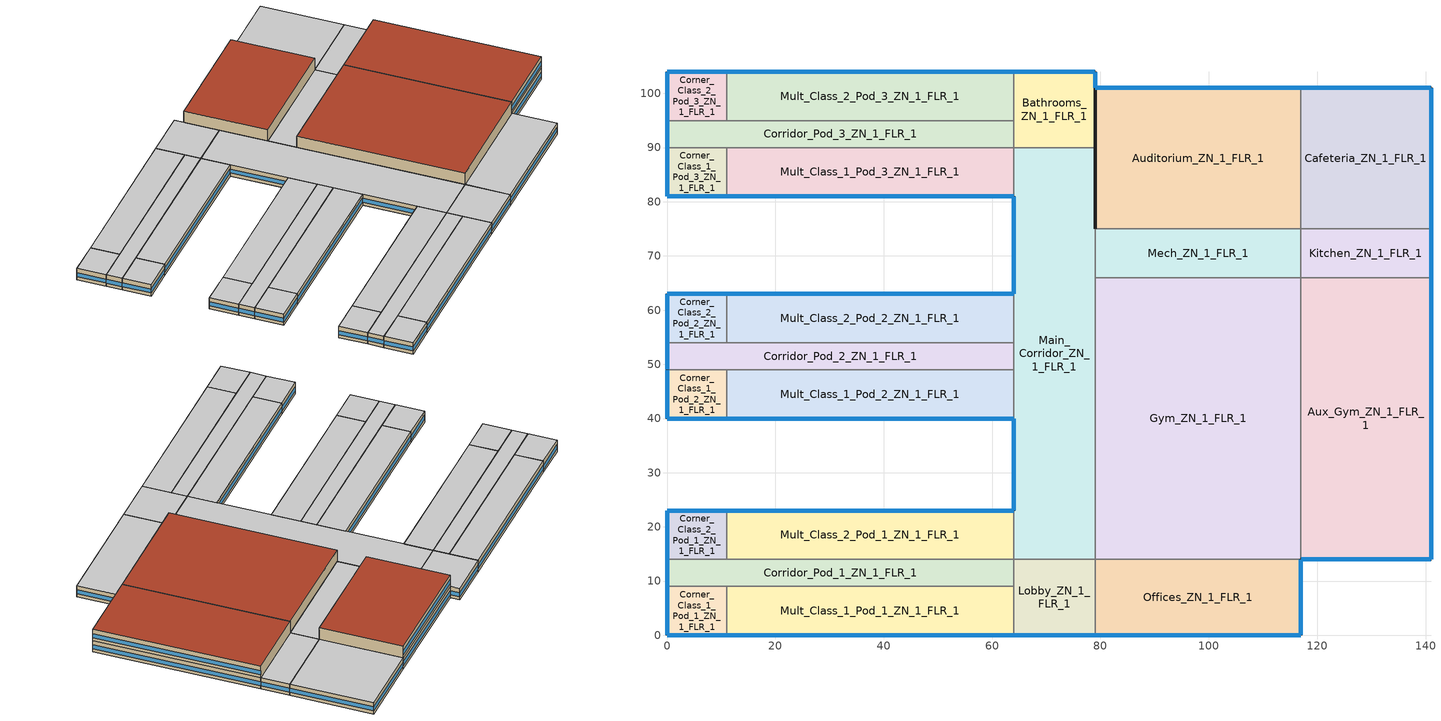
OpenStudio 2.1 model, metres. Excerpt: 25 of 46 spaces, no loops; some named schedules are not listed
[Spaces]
Mult_Class_2_Pod_3_ZN_1_FLR_1
 floor ground (Typical Insulated Carpeted 6in Slab Floor): 64,104 64,95 11,95 11,104 z0
 wall outside (Typical Insulated Steel Framed Exterior Wall R-11.9): 64,104 11,104 z0:4
 wall to Corner_Class_2_Pod_3_ZN_1_FLR_1: 11,104 11,95 z0:4
 wall to Corridor_Pod_3_ZN_1_FLR_1: 11,95 64,95 z0:4
 wall to Bathrooms_ZN_1_FLR_1: 64,95 64,104 z0:4
 window: 63.95,104 11.05,104 z1.1:2.5
 ceiling to Mult_Class_2_Pod_3_ZN_1_FLR_2: 64,95 64,104 11,104 11,95 z4
Mult_Class_2_Pod_2_ZN_1_FLR_1
 floor ground (Typical Insulated Carpeted 6in Slab Floor): 64,63 64,54 11,54 11,63 z0
 wall outside (Typical Insulated Steel Framed Exterior Wall R-11.9): 64,63 11,63 z0:4
 wall to Corridor_Pod_2_ZN_1_FLR_1: 11,54 64,54 z0:4
 wall to Main_Corridor_ZN_1_FLR_1: 64,54 64,63 z0:4
 wall to Corner_Class_2_Pod_2_ZN_1_FLR_1: 11,63 11,54 z0:4
 window: 63.95,63 11.05,63 z1.1:2.5
 ceiling to Mult_Class_2_Pod_2_ZN_1_FLR_2: 64,54 64,63 11,63 11,54 z4
Aux_Gym_ZN_1_FLR_1
 floor ground (Typical Insulated Carpeted 6in Slab Floor): 141,66 141,14 117,14 117,66 z0
 wall outside (Typical Insulated Steel Framed Exterior Wall R-11.9): 117,14 141,14 141,66 z0:4; 117,14 141,14 141,66 z4:8
 wall to LIBRARY_MEDIA_CENTER_ZN_1_FLR_2: 141,66 117,66 z4:8
 wall to Kitchen_ZN_1_FLR_1: 141,66 117,66 z0:4
 wall to Gym_ZN_1_FLR_1: 117,66 117,14 z0:4; 117,66 117,14 z4:8
 window: 117.05,14 140.95,14 z1.1:2.51; 117.05,14 140.95,14 z5.1:6.51; 141,14.05 141,65.95 z5.1:6.5; 141,14.05 141,65.95 z1.1:2.5
 roof outside (Typical IEAD Roof - Highly Reflective R-25.64): 141,14 141,66 117,66 117,14 z8
Gym_ZN_1_FLR_1
 floor ground (Typical Insulated Carpeted 6in Slab Floor): 117,66 117,14 79,14 79,66 z0
 wall to Mech_ZN_1_FLR_1: 117,66 79,66 z0:4
 wall to Mech_ZN_1_FLR_2: 117,66 79,66 z4:8
 wall to Main_Corridor_ZN_1_FLR_2: 79,66 79,14 z4:8
 wall to Offices_ZN_1_FLR_2: 79,14 117,14 z4:8
 wall to Main_Corridor_ZN_1_FLR_1: 79,66 79,14 z0:4
 wall to Offices_ZN_1_FLR_1: 79,14 117,14 z0:4
 roof outside (Typical IEAD Roof - Highly Reflective R-25.64): 117,14 117,66 79,66 79,14 z8
Mult_Class_2_Pod_1_ZN_1_FLR_1
 floor ground (Typical Insulated Carpeted 6in Slab Floor): 64,23 64,14 11,14 11,23 z0
 wall outside (Typical Insulated Steel Framed Exterior Wall R-11.9): 64,23 11,23 z0:4
 wall to Main_Corridor_ZN_1_FLR_1: 64,14 64,23 z0:4
 wall to Corridor_Pod_1_ZN_1_FLR_1: 11,14 64,14 z0:4
 wall to Corner_Class_2_Pod_1_ZN_1_FLR_1: 11,23 11,14 z0:4
 window: 63.95,23 11.05,23 z1.1:2.5
 ceiling to Mult_Class_2_Pod_1_ZN_1_FLR_2: 64,14 64,23 11,23 11,14 z4
Mech_ZN_1_FLR_1
 floor ground (Typical Insulated Carpeted 6in Slab Floor): 117,75 117,66 79,66 79,75 z0
 wall to Main_Corridor_ZN_1_FLR_1: 79,75 79,66 z0:4
 wall to Auditorium_ZN_1_FLR_1: 117,75 79,75 z0:4
 wall to Kitchen_ZN_1_FLR_1: 117,66 117,75 z0:4
 ceiling to Mech_ZN_1_FLR_2: 117,66 117,75 79,75 79,66 z4
Lobby_ZN_1_FLR_1
 floor ground (Typical Insulated Carpeted 6in Slab Floor): 79,14 79,0 64,0 64,14 z0
 wall outside (Typical Insulated Steel Framed Exterior Wall R-11.9): 64,0 79,0 z0:4
 wall to Corridor_Pod_1_ZN_1_FLR_1: 64,14 64,9 z0:4
 wall to Offices_ZN_1_FLR_1: 79,0 79,14 z0:4
 wall to Main_Corridor_ZN_1_FLR_1: 79,14 64,14 z0:4
 wall to Mult_Class_1_Pod_1_ZN_1_FLR_1: 64,9 64,0 z0:4
 window: 64.05,0 78.95,0 z1.1:2.51
 ceiling to Lobby_ZN_1_FLR_2: 79,0 79,14 64,14 64,0 z4
Auditorium_ZN_1_FLR_1
 floor ground (Typical Insulated Carpeted 6in Slab Floor): 117,101 117,75 79,75 79,101 z0
 wall outside (Typical Insulated Steel Framed Exterior Wall R-11.9): 117,101 79,101 79,75 z4:8; 117,101 79,101 79,75 z0:4
 wall to LIBRARY_MEDIA_CENTER_ZN_1_FLR_2: 117,75 117,101 z4:8
 wall to Cafeteria_ZN_1_FLR_1: 117,75 117,101 z0:4
 wall to Mech_ZN_1_FLR_2: 79,75 117,75 z4:8
 window: 116.95,101 79.05,101 z5.1:6.5; 116.95,101 79.05,101 z1.1:2.5
 roof outside (Typical IEAD Roof - Highly Reflective R-25.64): 117,75 117,101 79,101 79,75 z8
Cafeteria_ZN_1_FLR_1
 floor ground (Typical Insulated Carpeted 6in Slab Floor): 141,101 141,75 117,75 117,101 z0
 wall outside (Typical Insulated Steel Framed Exterior Wall R-11.9): 141,75 141,101 117,101 z0:4
 wall to Kitchen_ZN_1_FLR_1: 117,75 141,75 z0:4
 window: 141,75.05 141,100.95 / 140.95,101 117.05,101 z1.1:2.51
 ceiling to LIBRARY_MEDIA_CENTER_ZN_1_FLR_2: 141,75 141,101 117,101 117,75 z4
Corner_Class_1_Pod_2_ZN_1_FLR_1
 floor ground (Typical Insulated Carpeted 6in Slab Floor): 11,49 11,40 0,40 0,49 z0
 wall outside (Typical Insulated Steel Framed Exterior Wall R-11.9): 0,49 0,40 11,40 z0:4
 wall to Corridor_Pod_2_ZN_1_FLR_1: 11,49 0,49 z0:4
 wall to Mult_Class_1_Pod_2_ZN_1_FLR_1: 11,40 11,49 z0:4
 window: 0.05,40 10.95,40 z1.1:2.51; 0,48.95 0,40.05 z1.1:2.52
 ceiling to Corner_Class_1_Pod_2_ZN_1_FLR_2: 11,40 11,49 0,49 0,40 z4
Corridor_Pod_1_ZN_1_FLR_1
 floor ground (Typical Insulated Carpeted 6in Slab Floor): 64,14 64,9 0,9 0,14 z0
 wall outside (Typical Insulated Steel Framed Exterior Wall R-11.9): 0,14 0,9 z0:4
 wall to Corner_Class_2_Pod_1_ZN_1_FLR_1: 11,14 0,14 z0:4
 wall to Mult_Class_1_Pod_1_ZN_1_FLR_1: 11,9 64,9 z0:4
 wall to Corner_Class_1_Pod_1_ZN_1_FLR_1: 0,9 11,9 z0:4
 window: 0,13.95 0,9.05 z1.1:2.53
 ceiling to Corridor_Pod_1_ZN_1_FLR_2: 64,9 64,14 0,14 0,9 z4
Mult_Class_1_Pod_2_ZN_1_FLR_1
 floor ground (Typical Insulated Carpeted 6in Slab Floor): 64,49 64,40 11,40 11,49 z0
 wall outside (Typical Insulated Steel Framed Exterior Wall R-11.9): 11,40 64,40 z0:4
 wall to Main_Corridor_ZN_1_FLR_1: 64,40 64,49 z0:4
 wall to Corridor_Pod_2_ZN_1_FLR_1: 64,49 11,49 z0:4
 window: 11.05,40 63.95,40 z1.1:2.5
 ceiling to Mult_Class_1_Pod_2_ZN_1_FLR_2: 64,40 64,49 11,49 11,40 z4
Mult_Class_1_Pod_3_ZN_1_FLR_1
 floor ground (Typical Insulated Carpeted 6in Slab Floor): 64,90 64,81 11,81 11,90 z0
 wall outside (Typical Insulated Steel Framed Exterior Wall R-11.9): 11,81 64,81 z0:4
 wall to Corner_Class_1_Pod_3_ZN_1_FLR_1: 11,90 11,81 z0:4
 wall to Corridor_Pod_3_ZN_1_FLR_1: 64,90 11,90 z0:4
 wall to Main_Corridor_ZN_1_FLR_1: 64,81 64,90 z0:4
 window: 11.05,81 63.95,81 z1.1:2.5
 ceiling to Mult_Class_1_Pod_3_ZN_1_FLR_2: 64,81 64,90 11,90 11,81 z4
Corridor_Pod_2_ZN_1_FLR_1
 floor ground (Typical Insulated Carpeted 6in Slab Floor): 64,54 64,49 0,49 0,54 z0
 wall outside (Typical Insulated Steel Framed Exterior Wall R-11.9): 0,54 0,49 z0:4
 wall to Corner_Class_2_Pod_2_ZN_1_FLR_1: 11,54 0,54 z0:4
 wall to Main_Corridor_ZN_1_FLR_1: 64,49 64,54 z0:4
 window: 0,53.95 0,49.05 z1.1:2.53
 ceiling to Corridor_Pod_2_ZN_1_FLR_2: 64,49 64,54 0,54 0,49 z4
Bathrooms_ZN_1_FLR_1
 floor ground (Typical Insulated Carpeted 6in Slab Floor): 79,104 79,90 64,90 64,104 z0
 wall outside (Typical Insulated Steel Framed Exterior Wall R-11.9): 79,90 79,101 79,104 64,104 z0:4
 wall to Main_Corridor_ZN_1_FLR_1: 64,90 79,90 z0:4
 wall to Corridor_Pod_3_ZN_1_FLR_1: 64,95 64,90 z0:4
 window: 79,101.05 79,103.95 z1.1:2.55; 78.95,104 64.05,104 z1.1:2.51
 ceiling to Bathrooms_ZN_1_FLR_2: 79,90 79,104 64,104 64,90 z4
Main_Corridor_ZN_1_FLR_1
 floor ground (Typical Insulated Carpeted 6in Slab Floor): 79,90 79,14 64,14 64,90 z0
 wall outside (Typical Insulated Steel Framed Exterior Wall R-11.9): 64,40 64,23 / 64,81 64,63 / 79,75 79,90 z0:4
 window: 64,39.95 64,23.05 / 64,80.95 64,63.05 z1.1:2.51
 ceiling to Main_Corridor_ZN_1_FLR_2: 79,14 79,90 64,90 64,14 z4
Corner_Class_1_Pod_3_ZN_1_FLR_1
 floor ground (Typical Insulated Carpeted 6in Slab Floor): 11,90 11,81 0,81 0,90 z0
 wall outside (Typical Insulated Steel Framed Exterior Wall R-11.9): 0,90 0,81 11,81 z0:4
 wall to Corridor_Pod_3_ZN_1_FLR_1: 11,90 0,90 z0:4
 window: 0,89.95 0,81.05 z1.1:2.52; 0.05,81 10.95,81 z1.1:2.51
 ceiling to Corner_Class_1_Pod_3_ZN_1_FLR_2: 11,81 11,90 0,90 0,81 z4
Offices_ZN_1_FLR_1
 floor ground (Typical Insulated Carpeted 6in Slab Floor): 117,14 117,0 79,0 79,14 z0
 wall outside (Typical Insulated Steel Framed Exterior Wall R-11.9): 79,0 117,0 117,14 z0:4
 window: 79.05,0 116.95,0 z1.1:2.5; 117,0.05 117,13.95 z1.1:2.51
 ceiling to Offices_ZN_1_FLR_2: 117,0 117,14 79,14 79,0 z4
Corner_Class_2_Pod_1_ZN_1_FLR_1
 floor ground (Typical Insulated Carpeted 6in Slab Floor): 11,23 11,14 0,14 0,23 z0
 wall outside (Typical Insulated Steel Framed Exterior Wall R-11.9): 11,23 0,23 0,14 z0:4
 window: 10.95,23 0.05,23 z1.1:2.51; 0,22.95 0,14.05 z1.1:2.52
 ceiling to Corner_Class_2_Pod_1_ZN_1_FLR_2: 11,14 11,23 0,23 0,14 z4
Corner_Class_1_Pod_1_ZN_1_FLR_1
 floor ground (Typical Insulated Carpeted 6in Slab Floor): 11,9 11,0 0,0 0,9 z0
 wall outside (Typical Insulated Steel Framed Exterior Wall R-11.9): 0,9 0,0 11,0 z0:4
 wall to Mult_Class_1_Pod_1_ZN_1_FLR_1: 11,0 11,9 z0:4
 window: 0.05,0 10.95,0 z1.1:2.51; 0,8.95 0,0.05 z1.1:2.52
 ceiling to Corner_Class_1_Pod_1_ZN_1_FLR_2: 11,0 11,9 0,9 0,0 z4
Corridor_Pod_3_ZN_1_FLR_1
 floor ground (Typical Insulated Carpeted 6in Slab Floor): 64,95 64,90 0,90 0,95 z0
 wall outside (Typical Insulated Steel Framed Exterior Wall R-11.9): 0,95 0,90 z0:4
 wall to Corner_Class_2_Pod_3_ZN_1_FLR_1: 11,95 0,95 z0:4
 window: 0,94.95 0,90.05 z1.1:2.53
 ceiling to Corridor_Pod_3_ZN_1_FLR_2: 64,90 64,95 0,95 0,90 z4
Corner_Class_2_Pod_2_ZN_1_FLR_1
 floor ground (Typical Insulated Carpeted 6in Slab Floor): 11,63 11,54 0,54 0,63 z0
 wall outside (Typical Insulated Steel Framed Exterior Wall R-11.9): 11,63 0,63 0,54 z0:4
 window: 0,62.95 0,54.05 z1.1:2.52; 10.95,63 0.05,63 z1.1:2.51
 ceiling to Corner_Class_2_Pod_2_ZN_1_FLR_2: 11,54 11,63 0,63 0,54 z4
Corner_Class_2_Pod_3_ZN_1_FLR_1
 floor ground (Typical Insulated Carpeted 6in Slab Floor): 11,104 11,95 0,95 0,104 z0
 wall outside (Typical Insulated Steel Framed Exterior Wall R-11.9): 11,104 0,104 0,95 z0:4
 window: 0,103.95 0,95.05 z1.1:2.52; 10.95,104 0.05,104 z1.1:2.51
 ceiling to Corner_Class_2_Pod_3_ZN_1_FLR_2: 11,95 11,104 0,104 0,95 z4
Kitchen_ZN_1_FLR_1
 floor ground (Typical Insulated Carpeted 6in Slab Floor): 141,75 141,66 117,66 117,75 z0
 wall outside (Typical Insulated Steel Framed Exterior Wall R-11.9): 141,66 141,75 z0:4
 window: 141,66.05 141,74.95 z1.1:2.52
 ceiling to LIBRARY_MEDIA_CENTER_ZN_1_FLR_2: 141,66 141,75 117,75 117,66 z4
Mult_Class_1_Pod_1_ZN_1_FLR_1
 floor ground (Typical Insulated Carpeted 6in Slab Floor): 64,9 64,0 11,0 11,9 z0
 wall outside (Typical Insulated Steel Framed Exterior Wall R-11.9): 11,0 64,0 z0:4
 window: 11.05,0 63.95,0 z1.1:2.5
 ceiling to Mult_Class_1_Pod_1_ZN_1_FLR_2: 64,0 64,9 11,9 11,0 z4
[Site]
Houston Bush Intercontinental_TX_USA: Latitude {deg}=30; Longitude {deg}=-95.37; Time Zone {hr}=-6; Elevation {m}=29; Terrain=City
[Building]
90.1-2013-SecondarySchool-ASHRAE 169-2006-2A PRM baseline created: 2017-04-13 08:59:00 -0600: North Axis {deg}=0; Default Construction Set=DOE Ref Pre-1980 - SecSchl - ASHRAE 169-2006-2A
[Site:GroundTemperature:BuildingSurface]
20.541, 20.346, 20.801, 22.127, 22.752, 22.868, 22.937, 22.96, 22.981, 22.822, 21.631, 20.645
[Site:WaterMainsTemperature]
Calculation Method=Correlation; Annual Average Outdoor Air Temperature {C}=20.3167; Maximum Difference In Monthly Average Outdoor Air Temperatures {deltaC}=17.8
[SizingPeriod:DesignDay] Barometric Pressure {Pa}=100977; Sky Clearness=0; Rain Indicator=0; Snow Indicator=0; Day of Month=21; Daylight Saving Time Indicator=0; Humidity Indicating Type=Wetbulb; Dry-Bulb Temperature Range Modifier Type=DefaultMultipliers
Name | Maximum Dry-Bulb Temperature {C} | Daily Dry-Bulb Temperature Range {deltaC} | Humidity Indicating Conditions at Maximum Dry-Bulb | Wind Speed {m/s} | Wind Direction {deg} | Month | Day Type | Solar Model Indicator | ASHRAE Taub | ASHRAE Taud
Houston Bush Intercontinental Ann Clg .4% Condns DB=>MWB | 36 | 10.1 | 24.8 | 3.5 | 170 | 7 | SummerDesignDay | ASHRAETau | 0.499 | 1.97
Houston Bush Intercontinental Ann Htg 99.6% Condns DB | -1.6 | 0 | -1.6 | 2.8 | 0 | 1 | WinterDesignDay | ASHRAEClearSky
[Material:NoMass] Thermal Absorptance=0.9; Solar Absorptance=0.7
Name | Roughness | Thermal Resistance {m2-K/W} | Visible Absorptance
CP02 CARPET PAD | VeryRough | 0.21648 | 0.8
Typical Insulation R-2.17 | Smooth | 0.381975 | 0.7
Typical Carpet Pad | Smooth | 0.21648 | 0.8
Typical Insulation R-8.88 | Smooth | 1.56434 | 0.7
Typical Insulation R-9.73 | Smooth | 1.71283 | 0.7
Typical Insulation R-24.52 | Smooth | 4.31889 | 0.7
[Material]
Name | Roughness | Thickness {m} | Conductivity {W/m-K} | Density {kg/m3} | Specific Heat {J/kg-K} | Thermal Absorptance | Solar Absorptance | Visible Absorptance
100mm Normalweight concrete floor | MediumSmooth | 0.1016 | 2.31 | 2322 | 832
G01 13mm gypsum board | Smooth | 0.0127 | 0.16 | 800 | 1090 | 0.9 | 0.7 | 0.5
4 in. Normalweight Concrete Floor | MediumRough | 0.1016 | 2.31 | 2322 | 832 | 0.9 | 0.7 | 0.7
25mm Stucco | Smooth | 0.0254 | 0.72 | 1856 | 840 | 0.9 | 0.7 | 0.7
5/8 in. Gypsum Board | MediumSmooth | 0.0159 | 0.16 | 800 | 1090 | 0.9 | 0.7 | 0.7
Roof Membrane | VeryRough | 0.0095 | 0.16 | 1121.29 | 1460 | 0.9 | 0.77 | 0.7
Metal Roof Surface; F08 Metal surface | Smooth | 0.0008 | 45.28 | 7824 | 500 | 0.9 | 0.7 | 0.7
HW CONCRETE | Rough | 0.1016 | 1.31125 | 2240 | 837.36 | 0.9 | 0.7 | 0.7
8 in. Concrete Block Basement Wall | MediumRough | 0.2032 | 1.326 | 1842 | 912 | 0.9 | 0.7 | 0.7
G05 25mm wood | MediumSmooth | 0.0254 | 0.15 | 608 | 1630 | 0.9 | 0.5 | 0.5
Std Wood 6inch | MediumSmooth | 0.15 | 0.12 | 540 | 1210 | 0.9 | 0.7 | 0.7
6 in. Normalweight Concrete Floor | MediumRough | 0.1524 | 2.31 | 2322 | 832 | 0.9 | 0.7 | 0.7
Roof Membrane - Highly Reflective | VeryRough | 0.0095 | 0.16 | 1121.29 | 1460 | 0.75 | 0.45 | 0.7
[Construction]
Typical Insulated Exterior Mass Floor: 4 in. Normalweight Concrete Floor, Typical Carpet Pad
Typical Insulated Steel Framed Exterior Wall R-4.35: 25mm Stucco, 5/8 in. Gypsum Board, Typical Insulation R-2.17, 5/8 in. Gypsum Board
Typical IEAD Roof R-10.0: Roof Membrane, Typical Insulation R-8.88, Metal Roof Surface
Typical Interior Floor: 100mm Normalweight concrete floor, CP02 CARPET PAD
Typical Interior Wall: G01 13mm gypsum board, G01 13mm gypsum board
Typical Interior Ceiling: CP02 CARPET PAD, 100mm Normalweight concrete floor
ext-slab-mass: HW CONCRETE, CP02 CARPET PAD
Typical Insulated Basement Mass Wall: 8 in. Concrete Block Basement Wall
U 1.22 SHGC 0.54 Simple Glazing Window: U 1.22 SHGC 0.54 Simple Glazing
Typical Insulated Metal Door: F08 Metal surface, Typical Insulation R-9.73
Typical Overhead Door: Typical Insulation R-9.73
Typical Interior Window: Clear 3mm
Typical Interior Door; Typical Interior Partition: G05 25mm wood
InteriorFurnishings: Std Wood 6inch
Typical Insulated Carpeted 6in Slab Floor: 6 in. Normalweight Concrete Floor, Typical Carpet Pad
Typical Insulated Steel Framed Exterior Wall R-11.9: 25mm Stucco, 5/8 in. Gypsum Board, Typical Insulation R-9.73, 5/8 in. Gypsum Board
Typical IEAD Roof - Highly Reflective R-25.64: Roof Membrane - Highly Reflective, Typical Insulation R-24.52, Metal Roof Surface
[DefaultConstructionSet]
DOE Ref Pre-1980 - SecSchl - ASHRAE 169-2006-2A: Default Exterior Surface Constructions=Default Surface Constructions 1; Default Interior Surface Constructions=Default Surface Constructions 2; Default Ground Contact Surface Constructions=Default Surface Constructions 3; Default Exterior SubSurface Constructions=Default Sub Surface Constructions 1; Default Interior SubSurface Constructions=Default Sub Surface Constructions 2; Interior Partition Construction=Typical Interior Partition
[DefaultSurfaceConstructions]
Name | Floor Construction | Wall Construction | Roof Ceiling Construction
Default Surface Constructions 1 | Typical Insulated Exterior Mass Floor | Typical Insulated Steel Framed Exterior Wall R-4.35 | Typical IEAD Roof R-10.0
Default Surface Constructions 2 | Typical Interior Floor | Typical Interior Wall | Typical Interior Ceiling
Default Surface Constructions 3 | ext-slab-mass | Typical Insulated Basement Mass Wall
[DefaultSubSurfaceConstructions]
Name | Fixed Window Construction | Operable Window Construction | Door Construction | Overhead Door Construction | Tubular Daylight Dome Construction | Tubular Daylight Diffuser Construction
Default Sub Surface Constructions 1 | U 1.22 SHGC 0.54 Simple Glazing Window | U 1.22 SHGC 0.54 Simple Glazing Window | Typical Insulated Metal Door | Typical Overhead Door | Typical Interior Window | Typical Interior Window
Default Sub Surface Constructions 2 | Typical Interior Window | Typical Interior Window | Typical Interior Door
[WindowMaterial:SimpleGlazingSystem]
U 1.22 SHGC 0.54 Simple Glazing: U-Factor {W/m2-K}=6.92748; Solar Heat Gain Coefficient=0.54; Visible Transmittance=0.38
[WindowMaterial:Glazing]
Clear 3mm: Optical Data Type=SpectralAverage; Thickness {m}=0.003; Solar Transmittance at Normal Incidence=0.837; Front Side Solar Reflectance at Normal Incidence=0.075; Back Side Solar Reflectance at Normal Incidence=0.075; Visible Transmittance at Normal Incidence=0.898; Front Side Visible Reflectance at Normal Incidence=0.081; Back Side Visible Reflectance at Normal Incidence=0.081; Infrared Transmittance at Normal Incidence=0; Front Side Infrared Hemispherical Emissivity=0.84; Back Side Infrared Hemispherical Emissivity=0.84; Conductivity {W/m-K}=0.9; Dirt Correction Factor for Solar and Visible Transmittance=1; Solar Diffusing=No
[Space] Building Story=Building Story 1; Part of Total Floor Area=Yes
Name | Space Type | Thermal Zone
Mult_Class_2_Pod_3_ZN_1_FLR_1 | DOE Ref Pre-1980 - SecSchl - Classroom | Mult_Class_2_Pod_3_ZN_1_FLR_1 ZN
Mult_Class_2_Pod_2_ZN_1_FLR_1 | DOE Ref Pre-1980 - SecSchl - Classroom | Mult_Class_2_Pod_2_ZN_1_FLR_1 ZN
Aux_Gym_ZN_1_FLR_1 | DOE Ref Pre-1980 - SecSchl - Gym | Aux_Gym_ZN_1_FLR_1 ZN
Kitchen_ZN_1_FLR_1 | DOE Ref Pre-1980 - SecSchl - Kitchen | Kitchen_ZN_1_FLR_1 ZN
Gym_ZN_1_FLR_1 | DOE Ref Pre-1980 - SecSchl - Gym | Gym_ZN_1_FLR_1 ZN
Mult_Class_2_Pod_1_ZN_1_FLR_1 | DOE Ref Pre-1980 - SecSchl - Classroom | Mult_Class_2_Pod_1_ZN_1_FLR_1 ZN
Mech_ZN_1_FLR_1 | DOE Ref Pre-1980 - SecSchl - Mechanical | Mech_ZN_1_FLR_1 ZN
Lobby_ZN_1_FLR_1 | DOE Ref Pre-1980 - SecSchl - Lobby | Lobby_ZN_1_FLR_1 ZN
Auditorium_ZN_1_FLR_1 | DOE Ref Pre-1980 - SecSchl - Auditorium | Auditorium_ZN_1_FLR_1 ZN
Cafeteria_ZN_1_FLR_1 | DOE Ref Pre-1980 - SecSchl - Cafeteria | Cafeteria_ZN_1_FLR_1 ZN
Corner_Class_1_Pod_2_ZN_1_FLR_1 | DOE Ref Pre-1980 - SecSchl - Classroom | Corner_Class_1_Pod_2_ZN_1_FLR_1 ZN
Bathrooms_ZN_1_FLR_1 | DOE Ref Pre-1980 - SecSchl - Restroom | Bathrooms_ZN_1_FLR_1 ZN
Mult_Class_1_Pod_2_ZN_1_FLR_1 | DOE Ref Pre-1980 - SecSchl - Classroom | Mult_Class_1_Pod_2_ZN_1_FLR_1 ZN
Corridor_Pod_1_ZN_1_FLR_1 | DOE Ref Pre-1980 - SecSchl - Corridor | Corridor_Pod_1_ZN_1_FLR_1 ZN
Mult_Class_1_Pod_3_ZN_1_FLR_1 | DOE Ref Pre-1980 - SecSchl - Classroom | Mult_Class_1_Pod_3_ZN_1_FLR_1 ZN
Offices_ZN_1_FLR_1 | DOE Ref Pre-1980 - SecSchl - Office | Offices_ZN_1_FLR_1 ZN
Corridor_Pod_2_ZN_1_FLR_1 | DOE Ref Pre-1980 - SecSchl - Corridor | Corridor_Pod_2_ZN_1_FLR_1 ZN
Main_Corridor_ZN_1_FLR_1 | DOE Ref Pre-1980 - SecSchl - Corridor | Main_Corridor_ZN_1_FLR_1 ZN
Corner_Class_1_Pod_3_ZN_1_FLR_1 | DOE Ref Pre-1980 - SecSchl - Classroom | Corner_Class_1_Pod_3_ZN_1_FLR_1 ZN
Corner_Class_2_Pod_2_ZN_1_FLR_1 | DOE Ref Pre-1980 - SecSchl - Classroom | Corner_Class_2_Pod_2_ZN_1_FLR_1 ZN
Corner_Class_1_Pod_1_ZN_1_FLR_1 | DOE Ref Pre-1980 - SecSchl - Classroom | Corner_Class_1_Pod_1_ZN_1_FLR_1 ZN
Corner_Class_2_Pod_1_ZN_1_FLR_1 | DOE Ref Pre-1980 - SecSchl - Classroom | Corner_Class_2_Pod_1_ZN_1_FLR_1 ZN
Corner_Class_2_Pod_3_ZN_1_FLR_1 | DOE Ref Pre-1980 - SecSchl - Classroom | Corner_Class_2_Pod_3_ZN_1_FLR_1 ZN
Corridor_Pod_3_ZN_1_FLR_1 | DOE Ref Pre-1980 - SecSchl - Corridor | Corridor_Pod_3_ZN_1_FLR_1 ZN
Mult_Class_1_Pod_1_ZN_1_FLR_1 | DOE Ref Pre-1980 - SecSchl - Classroom | Mult_Class_1_Pod_1_ZN_1_FLR_1 ZN
[SpaceType] Standards Building Type=SecondarySchool
Name | Default Schedule Set | Design Specification Outdoor Air Object | Standards Space Type
DOE Ref Pre-1980 - SecSchl - Cafeteria | DOE Ref Pre-1980 - SecSchl - Cafeteria Schedule Set | DOE Ref Pre-1980 - SecSchl - Cafeteria Ventilation | Cafeteria
DOE Ref Pre-1980 - SecSchl - Restroom | DOE Ref Pre-1980 - SecSchl - Restroom Schedule Set | DOE Ref Pre-1980 - SecSchl - Restroom Ventilation | Restroom
DOE Ref Pre-1980 - SecSchl - Corridor | DOE Ref Pre-1980 - SecSchl - Corridor Schedule Set | DOE Ref Pre-1980 - SecSchl - Corridor Ventilation | Corridor
DOE Ref Pre-1980 - SecSchl - Auditorium | DOE Ref Pre-1980 - SecSchl - Auditorium Schedule Set | DOE Ref Pre-1980 - SecSchl - Auditorium Ventilation | Auditorium
DOE Ref Pre-1980 - SecSchl - Classroom | DOE Ref Pre-1980 - SecSchl - Classroom Schedule Set | DOE Ref Pre-1980 - SecSchl - Classroom Ventilation | Classroom
DOE Ref Pre-1980 - SecSchl - Office | DOE Ref Pre-1980 - SecSchl - Office Schedule Set | DOE Ref Pre-1980 - SecSchl - Office Ventilation | Office
DOE Ref Pre-1980 - SecSchl - Lobby | DOE Ref Pre-1980 - SecSchl - Lobby Schedule Set | DOE Ref Pre-1980 - SecSchl - Lobby Ventilation | Lobby
DOE Ref Pre-1980 - SecSchl - Mechanical | DOE Ref Pre-1980 - SecSchl - Mechanical Schedule Set | DOE Ref Pre-1980 - SecSchl - Mechanical Ventilation | Mechanical
DOE Ref Pre-1980 - SecSchl - Gym | DOE Ref Pre-1980 - SecSchl - Gym Schedule Set | DOE Ref Pre-1980 - SecSchl - Gym Ventilation | Gym
DOE Ref Pre-1980 - SecSchl - Kitchen | DOE Ref Pre-1980 - SecSchl - Kitchen Schedule Set | DOE Ref Pre-1980 - SecSchl - Kitchen Ventilation | Kitchen
[DefaultScheduleSet] Lighting Schedule=SecondarySchool Bldg Light; Infiltration Schedule=SecondarySchool Infil
Name | Number of People Schedule | People Activity Level Schedule | Electric Equipment Schedule | Gas Equipment Schedule
DOE Ref Pre-1980 - SecSchl - Cafeteria Schedule Set | SecondarySchool Bldg Occ | SecondarySchool Activity | SecondarySchool Kitchen Equip
DOE Ref Pre-1980 - SecSchl - Restroom Schedule Set; DOE Ref Pre-1980 - SecSchl - Corridor Schedule Set; DOE Ref Pre-1980 - SecSchl - Classroom Schedule Set; DOE Ref Pre-1980 - SecSchl - Mechanical Schedule Set | SecondarySchool Bldg Occ | SecondarySchool Activity | SecondarySchool Bldg Equip
DOE Ref Pre-1980 - SecSchl - Auditorium Schedule Set | SecondarySchool Auditorium Occ | SecondarySchool Activity | SecondarySchool Bldg Equip
DOE Ref Pre-1980 - SecSchl - Office Schedule Set | SecondarySchool Office Occ | SecondarySchool Activity | SecondarySchool Bldg Equip
DOE Ref Pre-1980 - SecSchl - Lobby Schedule Set |  |  | SecondarySchool Bldg Equip
DOE Ref Pre-1980 - SecSchl - Gym Schedule Set | SecondarySchool Gym Occ | SecondarySchool Activity | SecondarySchool Bldg Equip
DOE Ref Pre-1980 - SecSchl - Kitchen Schedule Set | SecondarySchool Bldg Occ | SecondarySchool Activity | SecondarySchool Kitchen Equip | SecondarySchool Kitchen Gas
[Lights:Definition] Design Level Calculation Method=Watts/Area; Fraction Radiant=0.37; Fraction Visible=0.2; Return Air Fraction=0
Name | Watts per Space Floor Area {W/m2}
DOE Ref Pre-1980 - SecSchl - Cafeteria Lights Definition | 6.99654
DOE Ref Pre-1980 - SecSchl - Restroom Lights Definition | 10.5486
DOE Ref Pre-1980 - SecSchl - Corridor Lights Definition | 7.10418
DOE Ref Pre-1980 - SecSchl - Auditorium Lights Definition | 6.78126
DOE Ref Pre-1980 - SecSchl - Classroom Lights Definition | 13.3472
DOE Ref Pre-1980 - SecSchl - Office Lights Definition | 11.9479
DOE Ref Pre-1980 - SecSchl - Lobby Lights Definition | 9.68752
DOE Ref Pre-1980 - SecSchl - Mechanical Lights Definition | 4.52084
DOE Ref Pre-1980 - SecSchl - Gym Lights Definition | 7.75002
DOE Ref Pre-1980 - SecSchl - Kitchen Lights Definition | 13.0243
[Lights]
Name | Lights Definition | Space or SpaceType
DOE Ref Pre-1980 - SecSchl - Cafeteria Lights | DOE Ref Pre-1980 - SecSchl - Cafeteria Lights Definition | DOE Ref Pre-1980 - SecSchl - Cafeteria
DOE Ref Pre-1980 - SecSchl - Restroom Lights | DOE Ref Pre-1980 - SecSchl - Restroom Lights Definition | DOE Ref Pre-1980 - SecSchl - Restroom
DOE Ref Pre-1980 - SecSchl - Corridor Lights | DOE Ref Pre-1980 - SecSchl - Corridor Lights Definition | DOE Ref Pre-1980 - SecSchl - Corridor
DOE Ref Pre-1980 - SecSchl - Auditorium Lights | DOE Ref Pre-1980 - SecSchl - Auditorium Lights Definition | DOE Ref Pre-1980 - SecSchl - Auditorium
DOE Ref Pre-1980 - SecSchl - Classroom Lights | DOE Ref Pre-1980 - SecSchl - Classroom Lights Definition | DOE Ref Pre-1980 - SecSchl - Classroom
DOE Ref Pre-1980 - SecSchl - Office Lights | DOE Ref Pre-1980 - SecSchl - Office Lights Definition | DOE Ref Pre-1980 - SecSchl - Office
DOE Ref Pre-1980 - SecSchl - Lobby Lights | DOE Ref Pre-1980 - SecSchl - Lobby Lights Definition | DOE Ref Pre-1980 - SecSchl - Lobby
DOE Ref Pre-1980 - SecSchl - Mechanical Lights | DOE Ref Pre-1980 - SecSchl - Mechanical Lights Definition | DOE Ref Pre-1980 - SecSchl - Mechanical
DOE Ref Pre-1980 - SecSchl - Gym Lights | DOE Ref Pre-1980 - SecSchl - Gym Lights Definition | DOE Ref Pre-1980 - SecSchl - Gym
DOE Ref Pre-1980 - SecSchl - Kitchen Lights | DOE Ref Pre-1980 - SecSchl - Kitchen Lights Definition | DOE Ref Pre-1980 - SecSchl - Kitchen
[DesignSpecification:OutdoorAir] Outdoor Air Method=Sum
Name | Outdoor Air Flow per Person {m3/s-person} | Outdoor Air Flow per Floor Area {m3/s-m2}
DOE Ref Pre-1980 - SecSchl - Cafeteria Ventilation; DOE Ref Pre-1980 - SecSchl - Office Ventilation; DOE Ref Pre-1980 - SecSchl - Gym Ventilation | 0.00943895
DOE Ref Pre-1980 - SecSchl - Restroom Ventilation |  | 0.0048768
DOE Ref Pre-1980 - SecSchl - Corridor Ventilation; DOE Ref Pre-1980 - SecSchl - Lobby Ventilation |  | 0.000508
DOE Ref Pre-1980 - SecSchl - Auditorium Ventilation; DOE Ref Pre-1980 - SecSchl - Kitchen Ventilation | 0.00707921
DOE Ref Pre-1980 - SecSchl - Classroom Ventilation | 0.00799951
DOE Ref Pre-1980 - SecSchl - Mechanical Ventilation |  | 0.000254
[People:Definition] Number of People Calculation Method=People/Area; Fraction Radiant=0.3
Name | People per Space Floor Area {person/m2}
DOE Ref Pre-1980 - SecSchl - Cafeteria People Definition | 0.71946
DOE Ref Pre-1980 - SecSchl - Restroom People Definition | 0.0999967
DOE Ref Pre-1980 - SecSchl - Corridor People Definition | 0.100212
DOE Ref Pre-1980 - SecSchl - Auditorium People Definition; DOE Ref Pre-1980 - SecSchl - Gym People Definition | 1.0004
DOE Ref Pre-1980 - SecSchl - Classroom People Definition | 0.249938
DOE Ref Pre-1980 - SecSchl - Office People Definition | 0.0500522
DOE Ref Pre-1980 - SecSchl - Mechanical People Definition | 0.0100104
DOE Ref Pre-1980 - SecSchl - Kitchen People Definition | 0.166625
[People]
Name | People Definition | Space or SpaceType
DOE Ref Pre-1980 - SecSchl - Cafeteria People | DOE Ref Pre-1980 - SecSchl - Cafeteria People Definition | DOE Ref Pre-1980 - SecSchl - Cafeteria
DOE Ref Pre-1980 - SecSchl - Restroom People | DOE Ref Pre-1980 - SecSchl - Restroom People Definition | DOE Ref Pre-1980 - SecSchl - Restroom
DOE Ref Pre-1980 - SecSchl - Corridor People | DOE Ref Pre-1980 - SecSchl - Corridor People Definition | DOE Ref Pre-1980 - SecSchl - Corridor
DOE Ref Pre-1980 - SecSchl - Auditorium People | DOE Ref Pre-1980 - SecSchl - Auditorium People Definition | DOE Ref Pre-1980 - SecSchl - Auditorium
DOE Ref Pre-1980 - SecSchl - Classroom People | DOE Ref Pre-1980 - SecSchl - Classroom People Definition | DOE Ref Pre-1980 - SecSchl - Classroom
DOE Ref Pre-1980 - SecSchl - Office People | DOE Ref Pre-1980 - SecSchl - Office People Definition | DOE Ref Pre-1980 - SecSchl - Office
DOE Ref Pre-1980 - SecSchl - Mechanical People | DOE Ref Pre-1980 - SecSchl - Mechanical People Definition | DOE Ref Pre-1980 - SecSchl - Mechanical
DOE Ref Pre-1980 - SecSchl - Gym People | DOE Ref Pre-1980 - SecSchl - Gym People Definition | DOE Ref Pre-1980 - SecSchl - Gym
DOE Ref Pre-1980 - SecSchl - Kitchen People | DOE Ref Pre-1980 - SecSchl - Kitchen People Definition | DOE Ref Pre-1980 - SecSchl - Kitchen
[SpaceInfiltration:DesignFlowRate] Design Flow Rate Calculation Method=Flow/ExteriorWallArea; Flow per Exterior Surface Area {m3/s-m2}=0.00113386
Name | Space or SpaceType
DOE Ref Pre-1980 - SecSchl - Cafeteria Infiltration | DOE Ref Pre-1980 - SecSchl - Cafeteria
DOE Ref Pre-1980 - SecSchl - Restroom Infiltration | DOE Ref Pre-1980 - SecSchl - Restroom
DOE Ref Pre-1980 - SecSchl - Corridor Infiltration | DOE Ref Pre-1980 - SecSchl - Corridor
DOE Ref Pre-1980 - SecSchl - Auditorium Infiltration | DOE Ref Pre-1980 - SecSchl - Auditorium
DOE Ref Pre-1980 - SecSchl - Classroom Infiltration | DOE Ref Pre-1980 - SecSchl - Classroom
DOE Ref Pre-1980 - SecSchl - Office Infiltration | DOE Ref Pre-1980 - SecSchl - Office
DOE Ref Pre-1980 - SecSchl - Lobby Infiltration | DOE Ref Pre-1980 - SecSchl - Lobby
DOE Ref Pre-1980 - SecSchl - Mechanical Infiltration | DOE Ref Pre-1980 - SecSchl - Mechanical
DOE Ref Pre-1980 - SecSchl - Gym Infiltration | DOE Ref Pre-1980 - SecSchl - Gym
DOE Ref Pre-1980 - SecSchl - Kitchen Infiltration | DOE Ref Pre-1980 - SecSchl - Kitchen
[ElectricEquipment:Definition]
Name | Design Level Calculation Method | Watts per Space Floor Area {W/m2} | Fraction Latent | Fraction Radiant | Fraction Lost | Design Level {W}
DOE Ref Pre-1980 - SecSchl - Cafeteria Electric Equipment Definition | Watts/Area | 19.2674 | 0 | 0.5 | 0
DOE Ref Pre-1980 - SecSchl - Restroom Electric Equipment Definition; DOE Ref Pre-1980 - SecSchl - Corridor Electric Equipment Definition; DOE Ref Pre-1980 - SecSchl - Lobby Electric Equipment Definition; DOE Ref Pre-1980 - SecSchl - Mechanical Electric Equipment Definition | Watts/Area | 3.98265 | 0 | 0.5 | 0
DOE Ref Pre-1980 - SecSchl - Auditorium Electric Equipment Definition; DOE Ref Pre-1980 - SecSchl - Gym Electric Equipment Definition | Watts/Area | 4.9514 | 0 | 0.5 | 0
DOE Ref Pre-1980 - SecSchl - Classroom Electric Equipment Definition | Watts/Area | 10.0104 | 0 | 0.5 | 0
DOE Ref Pre-1980 - SecSchl - Office Electric Equipment Definition | Watts/Area | 10.7639 | 0 | 0.5 | 0
DOE Ref Pre-1980 - SecSchl - Kitchen Electric Equipment Definition | Watts/Area | 222.275 | 0.25 | 0.3 | 0.2
Elevator Lift Motor | EquipmentLevel |  |  |  |  | 14610
[ElectricEquipment]
Name | Electric Equipment Definition | Space or SpaceType | Schedule | Multiplier
DOE Ref Pre-1980 - SecSchl - Cafeteria Electric Equipment | DOE Ref Pre-1980 - SecSchl - Cafeteria Electric Equipment Definition | DOE Ref Pre-1980 - SecSchl - Cafeteria
DOE Ref Pre-1980 - SecSchl - Restroom Electric Equipment | DOE Ref Pre-1980 - SecSchl - Restroom Electric Equipment Definition | DOE Ref Pre-1980 - SecSchl - Restroom
DOE Ref Pre-1980 - SecSchl - Corridor Electric Equipment | DOE Ref Pre-1980 - SecSchl - Corridor Electric Equipment Definition | DOE Ref Pre-1980 - SecSchl - Corridor
DOE Ref Pre-1980 - SecSchl - Auditorium Electric Equipment | DOE Ref Pre-1980 - SecSchl - Auditorium Electric Equipment Definition | DOE Ref Pre-1980 - SecSchl - Auditorium
DOE Ref Pre-1980 - SecSchl - Classroom Electric Equipment | DOE Ref Pre-1980 - SecSchl - Classroom Electric Equipment Definition | DOE Ref Pre-1980 - SecSchl - Classroom
DOE Ref Pre-1980 - SecSchl - Office Electric Equipment | DOE Ref Pre-1980 - SecSchl - Office Electric Equipment Definition | DOE Ref Pre-1980 - SecSchl - Office
DOE Ref Pre-1980 - SecSchl - Lobby Electric Equipment | DOE Ref Pre-1980 - SecSchl - Lobby Electric Equipment Definition | DOE Ref Pre-1980 - SecSchl - Lobby
DOE Ref Pre-1980 - SecSchl - Mechanical Electric Equipment | DOE Ref Pre-1980 - SecSchl - Mechanical Electric Equipment Definition | DOE Ref Pre-1980 - SecSchl - Mechanical
DOE Ref Pre-1980 - SecSchl - Gym Electric Equipment | DOE Ref Pre-1980 - SecSchl - Gym Electric Equipment Definition | DOE Ref Pre-1980 - SecSchl - Gym
DOE Ref Pre-1980 - SecSchl - Kitchen Electric Equipment | DOE Ref Pre-1980 - SecSchl - Kitchen Electric Equipment Definition | DOE Ref Pre-1980 - SecSchl - Kitchen
2 Elevator Lift Motors | Elevator Lift Motor | Mech_ZN_1_FLR_1 | SecondarySchool BLDG ELEVATORS | 2
[ThermostatSetpoint:DualSetpoint]
Name | Heating Setpoint Temperature Schedule | Cooling Setpoint Temperature Schedule
DOE Ref Pre-1980 - SecSchl - Cafeteria Thermostat; DOE Ref Pre-1980 - SecSchl - Auditorium Thermostat; Mult_Class_1_Pod_3_ZN_1_FLR_1 ZN Thermostat; Mult_Class_2_Pod_1_ZN_1_FLR_1 ZN Thermostat; Corner_Class_2_Pod_3_ZN_1_FLR_1 ZN Thermostat; Mult_Class_2_Pod_3_ZN_1_FLR_1 ZN Thermostat; Corner_Class_1_Pod_3_ZN_1_FLR_1 ZN Thermostat; Corner_Class_1_Pod_2_ZN_1_FLR_1 ZN Thermostat; Mult_Class_1_Pod_1_ZN_1_FLR_1 ZN Thermostat; Mult_Class_1_Pod_2_ZN_1_FLR_1 ZN Thermostat; Mult_Class_2_Pod_2_ZN_1_FLR_1 ZN Thermostat; Corner_Class_2_Pod_1_ZN_1_FLR_1 ZN Thermostat; Corner_Class_2_Pod_2_ZN_1_FLR_1 ZN Thermostat; Corner_Class_1_Pod_1_ZN_1_FLR_1 ZN Thermostat; Offices_ZN_1_FLR_1 ZN Thermostat; Lobby_ZN_1_FLR_1 ZN Thermostat; Gym_ZN_1_FLR_1 ZN Thermostat; Aux_Gym_ZN_1_FLR_1 ZN Thermostat | SecondarySchool HtgSetp | SecondarySchool ClgSetp
Bathrooms_ZN_1_FLR_1 ZN Thermostat; Corridor_Pod_2_ZN_1_FLR_1 ZN Thermostat; Main_Corridor_ZN_1_FLR_1 ZN Thermostat; Corridor_Pod_1_ZN_1_FLR_1 ZN Thermostat; Corridor_Pod_3_ZN_1_FLR_1 ZN Thermostat; Mech_ZN_1_FLR_1 ZN Thermostat; DOE Ref Pre-1980 - SecSchl - Kitchen Thermostat | SecondarySchool HtgSetp BathCorrMechKitchen | SecondarySchool ClgSetp BathCorrMechKitchen
[GasEquipment:Definition]
DOE Ref Pre-1980 - SecSchl - Kitchen Gas Equipment Definition: Design Level Calculation Method=Watts/Area; Watts per Space Floor Area {W/m2}=1119.56; Fraction Latent=0.1; Fraction Radiant=0.2; Fraction Lost=0.7
[GasEquipment]
DOE Ref Pre-1980 - SecSchl - Kitchen Gas Equipment: Gas Equipment Definition=DOE Ref Pre-1980 - SecSchl - Kitchen Gas Equipment Definition; Space or SpaceType=DOE Ref Pre-1980 - SecSchl - Kitchen
[InternalMass:Definition]
Internal Mass Definition 1: Construction=InteriorFurnishings; Design Level Calculation Method=SurfaceArea/Area; Surface Area per Space Floor Area=2
[InternalMass] Internal Mass Definition=Internal Mass Definition 1
Name | Space or SpaceType
Corner_Class_1_Pod_1_ZN_1_FLR_1 Mass | Corner_Class_1_Pod_1_ZN_1_FLR_1
Mult_Class_1_Pod_1_ZN_1_FLR_1 Mass | Mult_Class_1_Pod_1_ZN_1_FLR_1
Corridor_Pod_1_ZN_1_FLR_1 Mass | Corridor_Pod_1_ZN_1_FLR_1
Corner_Class_2_Pod_1_ZN_1_FLR_1 Mass | Corner_Class_2_Pod_1_ZN_1_FLR_1
Mult_Class_2_Pod_1_ZN_1_FLR_1 Mass | Mult_Class_2_Pod_1_ZN_1_FLR_1
Corner_Class_1_Pod_2_ZN_1_FLR_1 Mass | Corner_Class_1_Pod_2_ZN_1_FLR_1
Mult_Class_1_Pod_2_ZN_1_FLR_1 Mass | Mult_Class_1_Pod_2_ZN_1_FLR_1
Corridor_Pod_2_ZN_1_FLR_1 Mass | Corridor_Pod_2_ZN_1_FLR_1
Corner_Class_2_Pod_2_ZN_1_FLR_1 Mass | Corner_Class_2_Pod_2_ZN_1_FLR_1
Mult_Class_2_Pod_2_ZN_1_FLR_1 Mass | Mult_Class_2_Pod_2_ZN_1_FLR_1
Corner_Class_1_Pod_3_ZN_1_FLR_1 Mass | Corner_Class_1_Pod_3_ZN_1_FLR_1
Mult_Class_1_Pod_3_ZN_1_FLR_1 Mass | Mult_Class_1_Pod_3_ZN_1_FLR_1
Corridor_Pod_3_ZN_1_FLR_1 Mass | Corridor_Pod_3_ZN_1_FLR_1
Corner_Class_2_Pod_3_ZN_1_FLR_1 Mass | Corner_Class_2_Pod_3_ZN_1_FLR_1
Mult_Class_2_Pod_3_ZN_1_FLR_1 Mass | Mult_Class_2_Pod_3_ZN_1_FLR_1
Main_Corridor_ZN_1_FLR_1 Mass | Main_Corridor_ZN_1_FLR_1
Lobby_ZN_1_FLR_1 Mass | Lobby_ZN_1_FLR_1
Bathrooms_ZN_1_FLR_1 Mass; Bathrooms_ZN_1_FLR_1 Mass 1 | Bathrooms_ZN_1_FLR_1
Offices_ZN_1_FLR_1 Mass | Offices_ZN_1_FLR_1
Mech_ZN_1_FLR_1 Mass | Mech_ZN_1_FLR_1
Gym_ZN_1_FLR_1 Mass | Gym_ZN_1_FLR_1
Aux_Gym_ZN_1_FLR_1 Mass | Aux_Gym_ZN_1_FLR_1
Auditorium_ZN_1_FLR_1 Mass | Auditorium_ZN_1_FLR_1
Kitchen_ZN_1_FLR_1 Mass; Kitchen_ZN_1_FLR_1 Mass 1; Kitchen_ZN_1_FLR_1 Mass 2; Kitchen_ZN_1_FLR_1 Mass 3 | Kitchen_ZN_1_FLR_1
Cafeteria_ZN_1_FLR_1 Mass | Cafeteria_ZN_1_FLR_1
[ThermalZone] Use Ideal Air Loads=No
Name | Primary Daylighting Control | Fraction of Zone Controlled by Primary Daylighting Control | Secondary Daylighting Control | Fraction of Zone Controlled by Secondary Daylighting Control | Thermostat
Bathrooms_ZN_1_FLR_1 ZN | Bathrooms_ZN_1_FLR_1 Daylt Sensor 1 | 0.200051 | Bathrooms_ZN_1_FLR_1 Daylt Sensor 2 | 0.158435 | Bathrooms_ZN_1_FLR_1 ZN Thermostat
Auditorium_ZN_1_FLR_1 ZN | Auditorium_ZN_1_FLR_1 Daylt Sensor 1 | 0.250142 | Auditorium_ZN_1_FLR_1 Daylt Sensor 2 | 0.250142 | DOE Ref Pre-1980 - SecSchl - Auditorium Thermostat
Mult_Class_1_Pod_3_ZN_1_FLR_1 ZN | Mult_Class_1_Pod_3_ZN_1_FLR_1 Daylt Sensor 1 | 0.278067 | Mult_Class_1_Pod_3_ZN_1_FLR_1 Daylt Sensor 2 | 0.278067 | Mult_Class_1_Pod_3_ZN_1_FLR_1 ZN Thermostat
Cafeteria_ZN_1_FLR_1 ZN | Cafeteria_ZN_1_FLR_1 Daylt Sensor 1 | 1 | Cafeteria_ZN_1_FLR_1 Daylt Sensor 2 |  | DOE Ref Pre-1980 - SecSchl - Cafeteria Thermostat
Mult_Class_2_Pod_1_ZN_1_FLR_1 ZN | Mult_Class_2_Pod_1_ZN_1_FLR_1 Daylt Sensor 1 | 0.278067 | Mult_Class_2_Pod_1_ZN_1_FLR_1 Daylt Sensor 2 | 0.278067 | Mult_Class_2_Pod_1_ZN_1_FLR_1 ZN Thermostat
Kitchen_ZN_1_FLR_1 ZN | Kitchen_ZN_1_FLR_1 Daylt Sensor 1 | 0.104821 | Kitchen_ZN_1_FLR_1 Daylt Sensor 2 | 0.104821 | DOE Ref Pre-1980 - SecSchl - Kitchen Thermostat
Corner_Class_2_Pod_3_ZN_1_FLR_1 ZN | Corner_Class_2_Pod_3_ZN_1_FLR_1 Daylt Sensor 1 | 0.444047 | Corner_Class_2_Pod_3_ZN_1_FLR_1 Daylt Sensor 2 | 0.316341 | Corner_Class_2_Pod_3_ZN_1_FLR_1 ZN Thermostat
Mult_Class_2_Pod_3_ZN_1_FLR_1 ZN | Mult_Class_2_Pod_3_ZN_1_FLR_1 Daylt Sensor 1 | 0.278067 | Mult_Class_2_Pod_3_ZN_1_FLR_1 Daylt Sensor 2 | 0.278067 | Mult_Class_2_Pod_3_ZN_1_FLR_1 ZN Thermostat
Corner_Class_1_Pod_3_ZN_1_FLR_1 ZN | Corner_Class_1_Pod_3_ZN_1_FLR_1 Daylt Sensor 1 | 0.444047 | Corner_Class_1_Pod_3_ZN_1_FLR_1 Daylt Sensor 2 | 0.316341 | Corner_Class_1_Pod_3_ZN_1_FLR_1 ZN Thermostat
Corner_Class_1_Pod_2_ZN_1_FLR_1 ZN | Corner_Class_1_Pod_2_ZN_1_FLR_1 Daylt Sensor 1 | 0.444047 | Corner_Class_1_Pod_2_ZN_1_FLR_1 Daylt Sensor 2 | 0.316341 | Corner_Class_1_Pod_2_ZN_1_FLR_1 ZN Thermostat
Corridor_Pod_2_ZN_1_FLR_1 ZN |  |  |  |  | Corridor_Pod_2_ZN_1_FLR_1 ZN Thermostat
Offices_ZN_1_FLR_1 ZN | Offices_ZN_1_FLR_1 Daylt Sensor 1 | 0.233078 | Offices_ZN_1_FLR_1 Daylt Sensor 2 | 0.209452 | Offices_ZN_1_FLR_1 ZN Thermostat
Mult_Class_1_Pod_1_ZN_1_FLR_1 ZN | Mult_Class_1_Pod_1_ZN_1_FLR_1 Daylt Sensor 1 | 0.278067 | Mult_Class_1_Pod_1_ZN_1_FLR_1 Daylt Sensor 2 | 0.278067 | Mult_Class_1_Pod_1_ZN_1_FLR_1 ZN Thermostat
Mult_Class_1_Pod_2_ZN_1_FLR_1 ZN | Mult_Class_1_Pod_2_ZN_1_FLR_1 Daylt Sensor 1 | 0.278067 | Mult_Class_1_Pod_2_ZN_1_FLR_1 Daylt Sensor 2 | 0.278067 | Mult_Class_1_Pod_2_ZN_1_FLR_1 ZN Thermostat
Main_Corridor_ZN_1_FLR_1 ZN | Main_Corridor_ZN_1_FLR_1 Daylt Sensor 1 | 0.0875969 | Main_Corridor_ZN_1_FLR_1 Daylt Sensor 2 | 0.0875969 | Main_Corridor_ZN_1_FLR_1 ZN Thermostat
Mult_Class_2_Pod_2_ZN_1_FLR_1 ZN | Mult_Class_2_Pod_2_ZN_1_FLR_1 Daylt Sensor 1 | 0.278067 | Mult_Class_2_Pod_2_ZN_1_FLR_1 Daylt Sensor 2 | 0.278067 | Mult_Class_2_Pod_2_ZN_1_FLR_1 ZN Thermostat
Corner_Class_2_Pod_1_ZN_1_FLR_1 ZN | Corner_Class_2_Pod_1_ZN_1_FLR_1 Daylt Sensor 1 | 0.444047 | Corner_Class_2_Pod_1_ZN_1_FLR_1 Daylt Sensor 2 | 0.316341 | Corner_Class_2_Pod_1_ZN_1_FLR_1 ZN Thermostat
Corridor_Pod_1_ZN_1_FLR_1 ZN |  |  |  |  | Corridor_Pod_1_ZN_1_FLR_1 ZN Thermostat
Corner_Class_2_Pod_2_ZN_1_FLR_1 ZN | Corner_Class_2_Pod_2_ZN_1_FLR_1 Daylt Sensor 1 | 0.444047 | Corner_Class_2_Pod_2_ZN_1_FLR_1 Daylt Sensor 2 | 0.316341 | Corner_Class_2_Pod_2_ZN_1_FLR_1 ZN Thermostat
Mech_ZN_1_FLR_1 ZN |  |  |  |  | Mech_ZN_1_FLR_1 ZN Thermostat
Corridor_Pod_3_ZN_1_FLR_1 ZN |  |  |  |  | Corridor_Pod_3_ZN_1_FLR_1 ZN Thermostat
Gym_ZN_1_FLR_1 ZN |  |  |  |  | Gym_ZN_1_FLR_1 ZN Thermostat
Lobby_ZN_1_FLR_1 ZN | Lobby_ZN_1_FLR_1 Daylt Sensor 1 | 0.179243 | Lobby_ZN_1_FLR_1 Daylt Sensor 2 | 0.179243 | Lobby_ZN_1_FLR_1 ZN Thermostat
Aux_Gym_ZN_1_FLR_1 ZN | Aux_Gym_ZN_1_FLR_1 Daylt Sensor 1 | 0.36216 | Aux_Gym_ZN_1_FLR_1 Daylt Sensor 2 | 0.294362 | Aux_Gym_ZN_1_FLR_1 ZN Thermostat
Corner_Class_1_Pod_1_ZN_1_FLR_1 ZN | Corner_Class_1_Pod_1_ZN_1_FLR_1 Daylt Sensor 1 | 0.444047 | Corner_Class_1_Pod_1_ZN_1_FLR_1 Daylt Sensor 2 | 0.316341 | Corner_Class_1_Pod_1_ZN_1_FLR_1 ZN Thermostat
[Exterior:Lights:Definition]
NonDimming Exterior Lights Def: Design Level {W}=21874
[Exterior:Lights]
NonDimming Exterior Lights Def: Exterior Lights Definition=NonDimming Exterior Lights Def; Schedule=SecondarySchool Exterior Lights Always On; Control Option=AstronomicalClock
[BuildingStory]
Building Story 1: Nominal Z Coordinate {m}=0
[Daylighting:Control] Position Z-Coordinate {m}=0.9144; Illuminance Setpoint {lux}=300; Lighting Control Type=Stepped; Number of Stepped Control Steps=3
Name | Space | Position X-Coordinate {m} | Position Y-Coordinate {m}
Auditorium_ZN_1_FLR_1 Daylt Sensor 1; Auditorium_ZN_1_FLR_1 Daylt Sensor 2 | Auditorium_ZN_1_FLR_1 | 19 | 23.4963
Aux_Gym_ZN_1_FLR_1 Daylt Sensor 1; Aux_Gym_ZN_1_FLR_1 Daylt Sensor 2 | Aux_Gym_ZN_1_FLR_1 | 12 | 2.5059
Bathrooms_ZN_1_FLR_1 Daylt Sensor 1; Bathrooms_ZN_1_FLR_1 Daylt Sensor 2 | Bathrooms_ZN_1_FLR_1 | 12.4517 | 12.5
Cafeteria_ZN_1_FLR_1 Daylt Sensor 1; Cafeteria_ZN_1_FLR_1 Daylt Sensor 2 | Cafeteria_ZN_1_FLR_1 | 21.4946 | 13
Corner_Class_1_Pod_1_ZN_1_FLR_1 Daylt Sensor 1; Corner_Class_1_Pod_1_ZN_1_FLR_1 Daylt Sensor 2 | Corner_Class_1_Pod_1_ZN_1_FLR_1 | 5.5 | 2.5128
Corner_Class_1_Pod_2_ZN_1_FLR_1 Daylt Sensor 1; Corner_Class_1_Pod_2_ZN_1_FLR_1 Daylt Sensor 2 | Corner_Class_1_Pod_2_ZN_1_FLR_1 | 5.5 | 2.5128
Corner_Class_1_Pod_3_ZN_1_FLR_1 Daylt Sensor 1; Corner_Class_1_Pod_3_ZN_1_FLR_1 Daylt Sensor 2 | Corner_Class_1_Pod_3_ZN_1_FLR_1 | 5.5 | 2.5128
Corner_Class_2_Pod_1_ZN_1_FLR_1 Daylt Sensor 1; Corner_Class_2_Pod_1_ZN_1_FLR_1 Daylt Sensor 2 | Corner_Class_2_Pod_1_ZN_1_FLR_1 | 2.5157 | 4.5
Corner_Class_2_Pod_2_ZN_1_FLR_1 Daylt Sensor 1; Corner_Class_2_Pod_2_ZN_1_FLR_1 Daylt Sensor 2 | Corner_Class_2_Pod_2_ZN_1_FLR_1 | 2.5157 | 4.5
Corner_Class_2_Pod_3_ZN_1_FLR_1 Daylt Sensor 1; Corner_Class_2_Pod_3_ZN_1_FLR_1 Daylt Sensor 2 | Corner_Class_2_Pod_3_ZN_1_FLR_1 | 2.5157 | 4.5
Kitchen_ZN_1_FLR_1 Daylt Sensor 1; Kitchen_ZN_1_FLR_1 Daylt Sensor 2 | Kitchen_ZN_1_FLR_1 | 21.4843 | 4.5
Lobby_ZN_1_FLR_1 Daylt Sensor 1; Lobby_ZN_1_FLR_1 Daylt Sensor 2 | Lobby_ZN_1_FLR_1 | 7.5 | 2.5094
Main_Corridor_ZN_1_FLR_1 Daylt Sensor 1; Main_Corridor_ZN_1_FLR_1 Daylt Sensor 2 | Main_Corridor_ZN_1_FLR_1 | 2.5083 | 17.5
Mult_Class_1_Pod_1_ZN_1_FLR_1 Daylt Sensor 1; Mult_Class_1_Pod_1_ZN_1_FLR_1 Daylt Sensor 2 | Mult_Class_1_Pod_1_ZN_1_FLR_1 | 26.5 | 2.5026
Mult_Class_1_Pod_2_ZN_1_FLR_1 Daylt Sensor 1; Mult_Class_1_Pod_2_ZN_1_FLR_1 Daylt Sensor 2 | Mult_Class_1_Pod_2_ZN_1_FLR_1 | 26.5 | 2.5026
Mult_Class_1_Pod_3_ZN_1_FLR_1 Daylt Sensor 1; Mult_Class_1_Pod_3_ZN_1_FLR_1 Daylt Sensor 2 | Mult_Class_1_Pod_3_ZN_1_FLR_1 | 26.5 | 2.5026
Mult_Class_2_Pod_1_ZN_1_FLR_1 Daylt Sensor 1; Mult_Class_2_Pod_1_ZN_1_FLR_1 Daylt Sensor 2 | Mult_Class_2_Pod_1_ZN_1_FLR_1 | 26.5 | 6.4974
Mult_Class_2_Pod_2_ZN_1_FLR_1 Daylt Sensor 1; Mult_Class_2_Pod_2_ZN_1_FLR_1 Daylt Sensor 2 | Mult_Class_2_Pod_2_ZN_1_FLR_1 | 26.5 | 6.4974
Mult_Class_2_Pod_3_ZN_1_FLR_1 Daylt Sensor 1; Mult_Class_2_Pod_3_ZN_1_FLR_1 Daylt Sensor 2 | Mult_Class_2_Pod_3_ZN_1_FLR_1 | 26.5 | 6.4974
Offices_ZN_1_FLR_1 Daylt Sensor 1; Offices_ZN_1_FLR_1 Daylt Sensor 2 | Offices_ZN_1_FLR_1 | 19 | 2.5037
[Schedule:Ruleset]
Name | Default Day Schedule | Summer Design Day Schedule | Winter Design Day Schedule
SecondarySchool Bldg Light | SecondarySchool Bldg Light Default | SecondarySchool Bldg Light Summer Design Day | SecondarySchool Bldg Light Winter Design Day
SecondarySchool Bldg Occ | SecondarySchool Bldg Occ Default | SecondarySchool Bldg Occ Summer Design Day | SecondarySchool Bldg Occ Winter Design Day
SecondarySchool Activity | SecondarySchool Activity Default | SecondarySchool Activity Summer Design Day | SecondarySchool Activity Winter Design Day
SecondarySchool Infil | SecondarySchool Infil Default | SecondarySchool Infil Summer Design Day | SecondarySchool Infil Winter Design Day
SecondarySchool Kitchen Equip | SecondarySchool Kitchen Equip Default | SecondarySchool Kitchen Equip Summer Design Day | SecondarySchool Kitchen Equip Winter Design Day
SecondarySchool HtgSetp | SecondarySchool HtgSetp Default | SecondarySchool HtgSetp Summer Design Day | SecondarySchool HtgSetp Winter Design Day
SecondarySchool ClgSetp | SecondarySchool ClgSetp Default | SecondarySchool ClgSetp Summer Design Day | SecondarySchool ClgSetp Winter Design Day
SecondarySchool Bldg Equip | SecondarySchool Bldg Equip Default | SecondarySchool Bldg Equip Summer Design Day | SecondarySchool Bldg Equip Winter Design Day
SecondarySchool HtgSetp BathCorrMechKitchen | SecondarySchool HtgSetp BathCorrMechKitchen Default | SecondarySchool HtgSetp BathCorrMechKitchen Summer Design Day | SecondarySchool HtgSetp BathCorrMechKitchen Winter Design Day
SecondarySchool ClgSetp BathCorrMechKitchen | SecondarySchool ClgSetp BathCorrMechKitchen Default | SecondarySchool ClgSetp BathCorrMechKitchen Summer Design Day | SecondarySchool ClgSetp BathCorrMechKitchen Winter Design Day
SecondarySchool Auditorium Occ | SecondarySchool Auditorium Occ Default | SecondarySchool Auditorium Occ Summer Design Day | SecondarySchool Auditorium Occ Winter Design Day
SecondarySchool Office Occ | SecondarySchool Office Occ Default | SecondarySchool Office Occ Summer Design Day | SecondarySchool Office Occ Winter Design Day
SecondarySchool Gym Occ | SecondarySchool Gym Occ Default | SecondarySchool Gym Occ Summer Design Day | SecondarySchool Gym Occ Winter Design Day
SecondarySchool Kitchen Gas | SecondarySchool Kitchen Gas Default | SecondarySchool Kitchen Gas Summer Design Day | SecondarySchool Kitchen Gas Winter Design Day
SecondarySchool BLDG ELEVATORS | SecondarySchool BLDG ELEVATORS Default | SecondarySchool BLDG ELEVATORS Summer Design Day | SecondarySchool BLDG ELEVATORS Winter Design Day
SecondarySchool Exterior Lights Always On | SecondarySchool Exterior Lights Always On Default | SecondarySchool Exterior Lights Always On Summer Design Day | SecondarySchool Exterior Lights Always On Winter Design Day
[Schedule:Day]
SecondarySchool HtgSetp Default; SecondarySchool HtgSetp BathCorrMechKitchen Winter Design Day: 6, 0, 16, 21, 0, 21, 24, 0, 16
SecondarySchool HtgSetp BathCorrMechKitchen Default; SecondarySchool HtgSetp BathCorrMechKitchen Summer Design Day: 24, 0, 16
SecondarySchool ClgSetp BathCorrMechKitchen Default; SecondarySchool ClgSetp BathCorrMechKitchen Winter Design Day: 24, 0, 27
SecondarySchool ClgSetp BathCorrMechKitchen Summer Design Day: 6, 0, 27, 21, 0, 24, 24, 0, 27
SecondarySchool BLDG ELEVATORS Default; SecondarySchool BLDG ELEVATORS Summer Design Day: 8, 0, 0, 15, 0, 0.3, 16, 0, 0.15, 24, 0, 0
SecondarySchool BLDG ELEVATORS Winter Design Day: 24, 0, 0
SecondarySchool Exterior Lights Always On Default; SecondarySchool Exterior Lights Always On Winter Design Day; SecondarySchool Exterior Lights Always On Summer Design Day: 24, 0, 1
[Schedule:Rule]
Schedule Rule 48: Schedule Ruleset=SecondarySchool BLDG ELEVATORS; Rule Order=0; Day Schedule=SecondarySchool BLDG ELEVATORS WntrDsn|Wknd Day; Apply Sunday=Yes; Apply Saturday=Yes; Date Specification Type=DateRange; Start Month=1; Start Day=1; End Month=12; End Day=31
